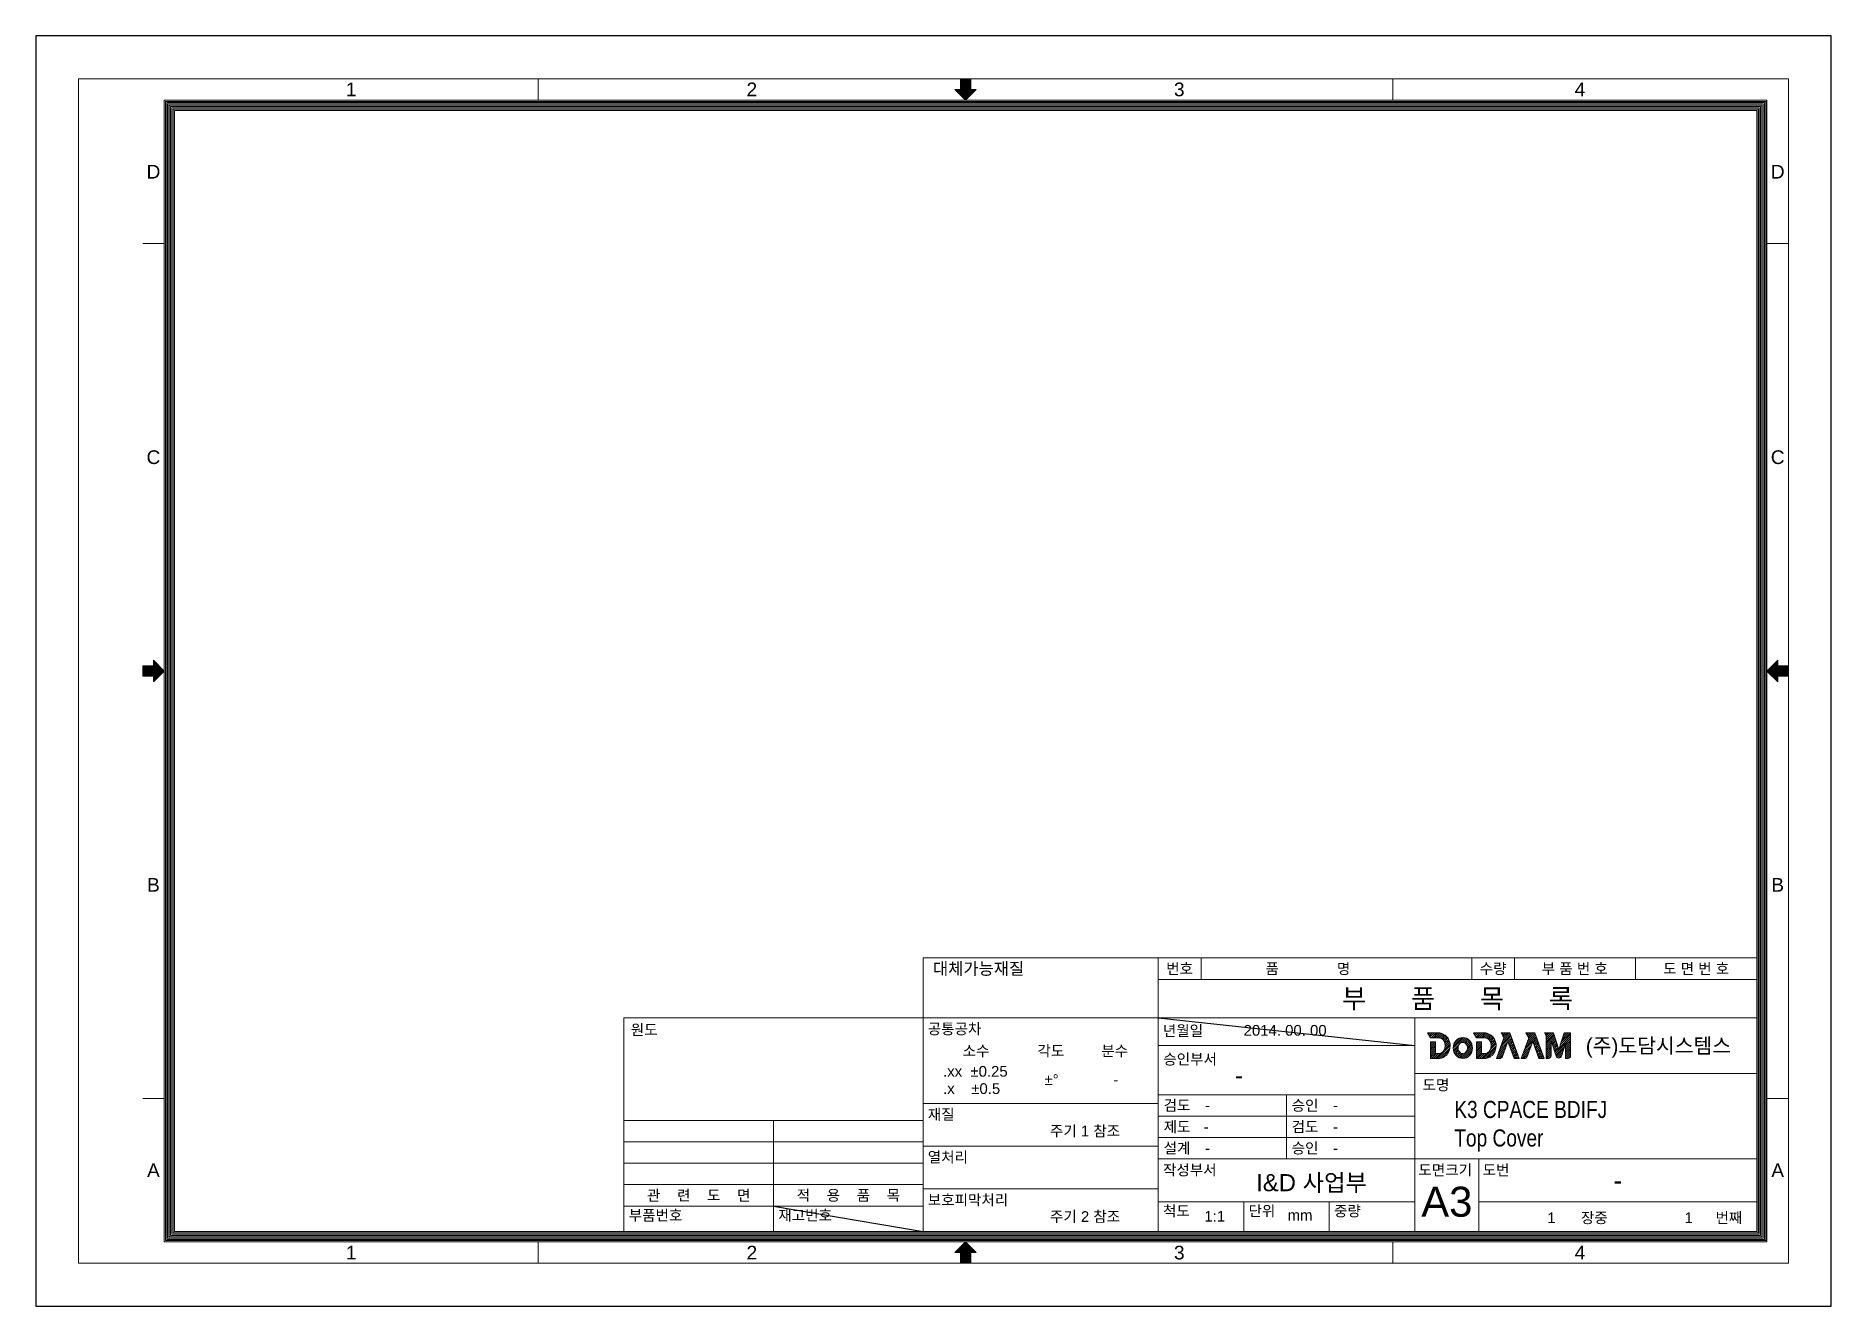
# Model space of a CAD drawing. Extents: x 0 to 420, y 0 to 297.
import ezdxf
from ezdxf.enums import TextEntityAlignment as Align

# ---------------------------------------------------------------- set-up
doc = ezdxf.new("R2010")
doc.units = 0
doc.layers.get('0').update_dxf_attribs({"linetype": 'CONTINUOUS'})
doc.styles.get("Standard").update_dxf_attribs({"font": 'ARIALUNI.TTF', "width": 0.8})

msp = doc.modelspace()

# ---------------------------------------------------------------- linework, layer by layer
at = {"color": 7, "linetype": 'Continuous', "lineweight": 9}
for p, q in [((10, 287), (410, 287)), ((10, 10), (10, 287)), ((117.5, 282), (117.5, 287)), ((216.3, 283.2), (216.3, 287)), ((216.5, 284.5), (216.5, 287)), ((216.5, 283), (216.5, 287)), ((216.7, 282.8), (216.7, 287)), ((216.9, 282.6), (216.9, 287)), ((217.1, 282.4), (217.1, 287)), ((217.3, 282.2), (217.3, 287)), ((217.5, 282), (217.5, 287)), ((217.7, 282.2), (217.7, 287)), ((217.9, 282.4), (217.9, 287)), ((218.1, 282.6), (218.1, 287)), ((218.3, 282.8), (218.3, 287)), ((218.5, 284.5), (218.5, 287)), ((218.5, 283), (218.5, 287)), ((218.7, 283.2), (218.7, 287)), ((317.5, 282), (317.5, 287)), ((410, 287), (410, 10)), ((30, 15), (30, 282)), ((30, 282), (405, 282)), ((30.3, 15.3), (30.3, 281.7)), ((30.3, 281.7), (404.7, 281.7)), ((30.6, 15.6), (30.6, 281.4)), ((30.6, 281.4), (404.4, 281.4)), ((215, 284.5), (216.3, 284.5)), ((215, 284.5), (217.5, 282)), ((215.1, 284.4), (215.1, 284.5)), ((215.3, 284.2), (215.3, 284.5)), ((215.5, 284), (215.5, 284.5)), ((215.7, 283.8), (215.7, 284.5)), ((215.9, 283.6), (215.9, 284.5)), ((216.1, 283.4), (216.1, 284.5)), ((217.5, 282), (220, 284.5)), ((218.7, 284.5), (220, 284.5)), ((218.9, 283.4), (218.9, 284.5)), ((219.1, 283.6), (219.1, 284.5)), ((219.3, 283.8), (219.3, 284.5)), ((219.5, 284), (219.5, 284.5)), ((219.7, 284.2), (219.7, 284.5)), ((219.9, 284.4), (219.9, 284.5)), ((404.4, 15.6), (404.4, 281.4)), ((404.7, 15.3), (404.7, 281.7)), ((405, 15), (405, 282)), ((30.9, 15.9), (30.9, 281.1)), ((30.9, 281.1), (404.1, 281.1)), ((31.2, 16.2), (31.2, 280.8)), ((31.2, 280.8), (403.8, 280.8)), ((31.5, 16.5), (31.5, 280.5)), ((31.5, 280.5), (403.5, 280.5)), ((31.8, 16.8), (31.8, 280.2)), ((31.8, 280.2), (403.2, 280.2)), ((32.1, 17.1), (32.1, 279.9)), ((32.1, 279.9), (402.9, 279.9)), ((32.4, 17.4), (32.4, 279.6)), ((32.4, 279.6), (402.6, 279.6)), ((402.6, 17.4), (402.6, 279.6)), ((402.9, 17.1), (402.9, 279.9)), ((403.2, 16.8), (403.2, 280.2)), ((403.5, 16.5), (403.5, 280.5)), ((403.8, 16.2), (403.8, 280.8)), ((404.1, 15.9), (404.1, 281.1)), ((25, 248.5), (30, 248.5)), ((405, 248.5), (410, 248.5)), ((25, 147.3), (25, 149.7)), ((25, 149.7), (28.8, 149.7)), ((25, 149.5), (27.5, 149.5)), ((25, 149.5), (29, 149.5)), ((25, 149.3), (29.2, 149.3)), ((25, 149.1), (29.4, 149.1)), ((25, 148.9), (29.6, 148.9)), ((25, 148.7), (29.8, 148.7)), ((25, 148.5), (30, 148.5)), ((25, 148.3), (29.8, 148.3)), ((25, 148.1), (29.6, 148.1)), ((25, 147.9), (29.4, 147.9)), ((25, 147.7), (29.2, 147.7)), ((25, 147.5), (27.5, 147.5)), ((25, 147.5), (29, 147.5)), ((25, 147.3), (28.8, 147.3)), ((27.5, 151), (30, 148.5)), ((27.5, 149.7), (27.5, 151)), ((27.5, 150.9), (27.6, 150.9)), ((27.5, 150.7), (27.8, 150.7)), ((27.5, 150.5), (28, 150.5)), ((27.5, 150.3), (28.2, 150.3)), ((27.5, 150.1), (28.4, 150.1)), ((27.5, 149.9), (28.6, 149.9)), ((27.5, 146), (30, 148.5)), ((27.5, 146), (27.5, 147.3)), ((27.5, 147.1), (28.6, 147.1)), ((405, 148.5), (407.5, 151)), ((405, 148.5), (407.5, 146)), ((405, 148.5), (410, 148.5)), ((405.2, 148.7), (410, 148.7)), ((405.2, 148.3), (410, 148.3)), ((405.4, 148.9), (410, 148.9)), ((405.4, 148.1), (410, 148.1)), ((405.6, 149.1), (410, 149.1)), ((405.6, 147.9), (410, 147.9)), ((405.8, 149.3), (410, 149.3)), ((405.8, 147.7), (410, 147.7)), ((406, 149.5), (410, 149.5)), ((406, 147.5), (410, 147.5)), ((406.2, 149.7), (410, 149.7)), ((406.2, 147.3), (410, 147.3)), ((406.4, 149.9), (407.5, 149.9)), ((406.4, 147.1), (407.5, 147.1)), ((406.6, 150.1), (407.5, 150.1)), ((406.8, 150.3), (407.5, 150.3)), ((407, 150.5), (407.5, 150.5)), ((407.2, 150.7), (407.5, 150.7)), ((407.4, 150.9), (407.5, 150.9)), ((407.5, 149.7), (407.5, 151)), ((407.5, 149.5), (410, 149.5)), ((407.5, 147.5), (410, 147.5)), ((407.5, 146), (407.5, 147.3)), ((27.5, 146.9), (28.4, 146.9)), ((27.5, 146.7), (28.2, 146.7)), ((27.5, 146.5), (28, 146.5)), ((27.5, 146.3), (27.8, 146.3)), ((27.5, 146.1), (27.6, 146.1)), ((406.6, 146.9), (407.5, 146.9)), ((406.8, 146.7), (407.5, 146.7)), ((407, 146.5), (407.5, 146.5)), ((407.2, 146.3), (407.5, 146.3)), ((407.4, 146.1), (407.5, 146.1)), ((207.59, 67.4), (207.59, 81.4)), ((262.59, 81.4), (207.59, 81.4)), ((262.59, 81.4), (402.6, 81.4)), ((262.59, 67.4), (262.59, 81.4)), ((272.59, 76.4), (272.59, 81.4)), ((335.92, 76.4), (335.92, 81.4)), ((345.92, 76.4), (345.92, 81.4)), ((374.26, 81.4), (374.26, 76.4)), ((262.59, 76.4), (402.6, 76.4)), ((402.6, 67.4), (137.58, 67.4)), ((137.58, 17.4), (137.58, 67.4)), ((207.59, 67.4), (207.59, 17.4)), ((262.59, 67.4), (262.59, 17.4)), ((322.59, 17.4), (322.59, 67.4)), ((325.59, 63.89), (328.11, 63.89)), ((326.27, 62.74), (325.59, 63.89)), ((325.66, 63.77), (325.78, 63.89)), ((325.83, 63.49), (326.23, 63.89)), ((326, 63.21), (326.67, 63.89)), ((326.16, 62.93), (327.12, 63.89)), ((326.42, 62.74), (327.57, 63.89)), ((326.87, 62.74), (328.02, 63.89)), ((327.32, 62.74), (328.45, 63.87)), ((327.77, 62.74), (328.82, 63.79)), ((328.21, 62.73), (329.15, 63.67)), ((328.59, 62.66), (329.45, 63.52)), ((328.9, 62.52), (329.72, 63.34)), ((329.15, 62.32), (329.97, 63.14)), ((336.35, 63.89), (338.86, 63.89)), ((337.03, 62.74), (336.35, 63.89)), ((336.43, 63.76), (336.55, 63.89)), ((336.59, 63.48), (337, 63.89)), ((336.76, 63.2), (337.45, 63.89)), ((336.93, 62.91), (337.9, 63.89)), ((337.2, 62.74), (338.35, 63.89)), ((337.65, 62.74), (338.8, 63.89)), ((338.1, 62.74), (339.22, 63.86)), ((338.55, 62.74), (339.59, 63.79)), ((338.99, 62.73), (339.93, 63.67)), ((339.36, 62.66), (340.22, 63.52)), ((339.67, 62.51), (340.49, 63.34)), ((339.92, 62.31), (340.73, 63.13)), ((342.68, 60.59), (345.17, 63.08)), ((343.46, 62.74), (342.78, 63.89)), ((344.87, 63.89), (342.78, 63.89)), ((342.8, 63.85), (342.84, 63.89)), ((342.94, 61.29), (345.05, 63.4)), ((342.97, 63.57), (343.29, 63.89)), ((343.14, 63.29), (343.74, 63.89)), ((343.19, 62), (344.93, 63.73)), ((343.3, 63.01), (344.19, 63.89)), ((343.45, 62.7), (344.63, 63.89)), ((347.05, 57.89), (344.87, 63.89)), ((348.47, 60.54), (350.98, 63.05)), ((349.26, 62.74), (348.59, 63.89)), ((350.68, 63.89), (348.59, 63.89)), ((348.62, 63.83), (348.68, 63.89)), ((348.72, 61.24), (350.86, 63.38)), ((348.79, 63.55), (349.13, 63.89)), ((348.95, 63.27), (349.57, 63.89)), ((348.98, 61.94), (350.74, 63.71)), ((349.12, 62.98), (350.02, 63.89)), ((349.23, 62.65), (350.47, 63.89)), ((352.85, 57.89), (350.68, 63.89)), ((352.91, 63.89), (355.04, 63.89)), ((353.34, 63.17), (352.91, 63.89)), ((353.01, 63.73), (353.17, 63.89)), ((353.17, 63.45), (353.62, 63.89)), ((353.34, 63.16), (354.06, 63.89)), ((353.34, 62.71), (354.51, 63.89)), ((353.34, 62.26), (354.96, 63.89)), ((353.34, 61.82), (355.13, 63.61)), ((353.34, 61.37), (355.24, 63.27)), ((353.34, 57.89), (353.34, 63.17)), ((355.04, 63.89), (356.3, 60.03)), ((357.57, 63.89), (356.3, 60.03)), ((356.43, 60.42), (359.04, 63.03)), ((356.65, 61.08), (359.04, 63.48)), ((356.87, 61.75), (359, 63.89)), ((357.09, 62.42), (358.55, 63.89)), ((357.31, 63.09), (358.11, 63.89)), ((357.53, 63.76), (357.66, 63.89)), ((357.57, 63.89), (359.04, 63.89)), ((359.04, 63.89), (359.04, 58.56)), ((262.59, 60.9), (322.59, 60.9)), ((326.27, 62.74), (328.11, 62.74)), ((326.27, 61.69), (326.38, 61.8)), ((326.27, 61.24), (326.83, 61.8)), ((326.27, 60.79), (327.28, 61.8)), ((326.27, 57.89), (326.27, 61.8)), ((326.27, 61.8), (327.42, 61.8)), ((326.27, 60.34), (327.42, 61.49)), ((326.27, 59.89), (327.42, 61.04)), ((326.27, 59.45), (327.42, 60.59)), ((326.27, 59), (327.42, 60.15)), ((326.27, 58.55), (327.42, 59.7)), ((326.27, 58.1), (327.42, 59.25)), ((326.51, 57.89), (327.66, 59.04)), ((326.96, 57.89), (328.11, 59.04)), ((327.41, 57.89), (328.67, 59.15)), ((327.42, 61.8), (327.42, 59.04)), ((327.42, 59.04), (328.1, 59.04)), ((327.86, 57.89), (330.87, 60.9)), ((328.32, 57.9), (330.84, 60.42)), ((328.87, 58), (330.7, 59.83)), ((329.36, 62.08), (330.18, 62.9)), ((329.52, 61.8), (330.37, 62.64)), ((329.53, 60.01), (330.84, 61.32)), ((329.64, 61.47), (330.53, 62.35)), ((329.71, 61.09), (330.67, 62.04)), ((329.71, 60.64), (330.77, 61.7)), ((331.59, 60.28), (334.11, 62.79)), ((331.62, 60.75), (333.67, 62.8)), ((331.64, 59.87), (334.47, 62.71)), ((331.73, 59.51), (332.75, 60.54)), ((331.8, 61.38), (333.08, 62.66)), ((331.86, 59.19), (332.76, 60.1)), ((332.02, 58.91), (332.86, 59.75)), ((332.21, 58.65), (333.03, 59.47)), ((332.44, 58.43), (333.25, 59.24)), ((332.69, 58.23), (333.55, 59.09)), ((332.98, 58.07), (333.95, 59.05)), ((333.31, 57.96), (336.06, 60.7)), ((333.7, 57.89), (336.08, 60.27)), ((333.87, 61.66), (334.79, 62.57)), ((334.17, 57.92), (336.02, 59.76)), ((334.23, 61.57), (335.07, 62.4)), ((334.5, 61.39), (335.31, 62.2)), ((334.71, 61.14), (335.53, 61.97)), ((334.85, 60.84), (335.71, 61.7)), ((334.87, 58.16), (335.73, 59.03)), ((334.89, 59.98), (335.98, 61.07)), ((334.93, 60.47), (335.87, 61.4)), ((337.03, 62.74), (338.86, 62.74)), ((337.03, 61.67), (337.16, 61.8)), ((337.03, 61.22), (337.61, 61.8)), ((337.03, 60.77), (338.06, 61.8)), ((337.03, 57.89), (337.03, 61.8)), ((337.03, 61.8), (338.18, 61.8)), ((337.03, 60.32), (338.18, 61.47)), ((337.03, 59.87), (338.18, 61.02)), ((337.03, 59.43), (338.18, 60.58)), ((337.03, 58.98), (338.18, 60.13)), ((337.03, 58.53), (338.18, 59.68)), ((337.03, 58.08), (338.18, 59.23)), ((337.29, 57.89), (338.44, 59.04)), ((337.74, 57.89), (338.89, 59.04)), ((338.18, 61.8), (338.18, 59.04)), ((338.18, 59.04), (338.86, 59.04)), ((338.19, 57.89), (339.46, 59.16)), ((338.63, 57.89), (341.63, 60.88)), ((339.09, 57.9), (341.59, 60.4)), ((339.65, 58.01), (341.44, 59.8)), ((340.12, 62.07), (340.95, 62.89)), ((340.27, 59.98), (341.6, 61.31)), ((340.29, 61.78), (341.13, 62.63)), ((340.4, 61.45), (341.29, 62.34)), ((340.46, 60.61), (341.53, 61.68)), ((340.47, 61.07), (341.43, 62.03)), ((341.7, 57.89), (343.46, 62.74)), ((341.78, 57.89), (343.58, 59.69)), ((341.92, 58.48), (343.83, 60.39)), ((342.17, 59.18), (344.09, 61.1)), ((342.23, 57.89), (343.32, 58.99)), ((342.43, 59.88), (344.34, 61.8)), ((343.09, 58.33), (344.38, 61.89)), ((345.82, 57.89), (344.38, 61.89)), ((344.39, 61.85), (345.29, 62.75)), ((344.51, 61.52), (345.41, 62.42)), ((344.63, 61.19), (345.53, 62.09)), ((344.75, 60.86), (345.65, 61.76)), ((344.87, 60.53), (345.77, 61.43)), ((344.99, 60.2), (345.89, 61.1)), ((345.11, 59.87), (346, 60.77)), ((345.23, 59.54), (346.12, 60.44)), ((345.35, 59.21), (346.24, 60.11)), ((345.47, 58.88), (346.36, 59.78)), ((345.58, 58.55), (346.48, 59.45)), ((345.7, 58.22), (346.6, 59.12)), ((347.51, 57.89), (349.26, 62.74)), ((347.62, 57.89), (349.36, 59.64)), ((347.7, 58.42), (349.62, 60.34)), ((347.96, 59.13), (349.87, 61.04)), ((348.06, 57.89), (349.11, 58.93)), ((348.21, 59.83), (350.13, 61.75)), ((348.89, 58.33), (350.18, 61.89)), ((351.63, 57.89), (350.18, 61.89)), ((350.2, 61.82), (351.1, 62.72)), ((350.32, 61.49), (351.22, 62.39)), ((350.44, 61.16), (351.34, 62.06)), ((350.56, 60.83), (351.46, 61.73)), ((350.68, 60.5), (351.58, 61.4)), ((350.8, 60.18), (351.7, 61.07)), ((350.92, 59.85), (351.82, 60.74)), ((351.04, 59.52), (351.94, 60.41)), ((351.16, 59.19), (352.06, 60.08)), ((351.28, 58.86), (352.18, 59.75)), ((351.4, 58.53), (352.29, 59.42)), ((351.52, 58.2), (352.41, 59.09)), ((353.34, 60.92), (355.35, 62.93)), ((353.34, 60.47), (354.49, 61.62)), ((353.34, 60.02), (354.49, 61.17)), ((353.34, 59.57), (354.49, 60.72)), ((353.34, 59.12), (354.49, 60.27)), ((353.34, 58.67), (354.49, 59.82)), ((353.34, 58.22), (354.49, 59.37)), ((353.45, 57.89), (354.49, 58.92)), ((354.49, 58.56), (354.49, 62.05)), ((354.49, 62.05), (355.67, 58.45)), ((354.59, 61.72), (355.46, 62.59)), ((354.71, 61.39), (355.57, 62.25)), ((354.82, 61.05), (355.69, 61.92)), ((354.93, 60.71), (355.8, 61.58)), ((355.04, 60.37), (355.91, 61.24)), ((355.15, 60.03), (356.02, 60.9)), ((355.26, 59.7), (356.13, 60.56)), ((355.37, 59.36), (356.24, 60.23)), ((355.48, 59.02), (359.04, 62.58)), ((355.59, 58.68), (357.71, 60.8)), ((355.71, 58.35), (357.49, 60.13)), ((355.92, 58.11), (357.27, 59.46)), ((357.89, 61.36), (356.94, 58.45)), ((357.89, 60.98), (359.04, 62.13)), ((357.89, 60.53), (359.04, 61.68)), ((357.89, 61.36), (357.89, 57.89)), ((357.89, 60.08), (359.04, 61.23)), ((357.89, 59.64), (359.04, 60.79)), ((357.89, 59.19), (359.04, 60.34)), ((357.89, 58.74), (359.04, 59.89)), ((357.89, 58.29), (359.04, 59.44)), ((357.94, 57.89), (359.04, 58.99)), ((326.27, 57.89), (328.1, 57.89)), ((329.89, 58.57), (330.09, 58.77)), ((337.03, 57.89), (338.86, 57.89)), ((341.7, 57.89), (342.46, 57.89)), ((342.74, 57.95), (343.07, 58.28)), ((345.82, 57.89), (346.72, 58.79)), ((345.82, 57.89), (347.05, 57.89)), ((346.27, 57.89), (346.84, 58.46)), ((346.72, 57.89), (346.96, 58.13)), ((347.51, 57.89), (348.26, 57.89)), ((348.61, 57.99), (348.83, 58.21)), ((351.63, 57.89), (352.85, 57.89)), ((351.66, 57.89), (352.53, 58.77)), ((352.11, 57.89), (352.65, 58.44)), ((352.55, 57.89), (352.77, 58.11)), ((353.34, 57.89), (353.82, 57.89)), ((353.91, 57.89), (354.48, 58.47)), ((356.26, 58), (357.05, 58.79)), ((357.89, 57.89), (358.38, 57.89)), ((358.39, 57.89), (359.04, 58.54)), ((322.59, 54.37), (402.6, 54.37)), ((25, 48.5), (30, 48.5)), ((207.59, 47.4), (262.59, 47.4)), ((262.59, 49.4), (322.59, 49.4)), ((292.59, 49.4), (292.59, 34.4)), ((405, 48.5), (410, 48.5)), ((137.58, 43.4), (207.59, 43.4)), ((172.59, 17.4), (172.59, 43.4)), ((262.59, 44.4), (322.59, 44.4)), ((137.58, 38.4), (207.59, 38.4)), ((262.59, 39.4), (322.59, 39.4)), ((207.59, 37.4), (262.59, 37.4)), ((262.59, 34.4), (402.6, 34.4)), ((337.6, 17.4), (337.6, 34.4)), ((137.58, 33.4), (207.59, 33.4)), ((137.58, 28.4), (207.59, 28.4)), ((207.59, 27.4), (262.59, 27.4)), ((137.58, 23.4), (207.59, 23.4)), ((262.59, 24.4), (322.59, 24.4)), ((282.59, 17.4), (282.59, 24.4)), ((302.59, 17.4), (302.59, 24.4)), ((337.6, 24.4), (402.6, 24.4)), ((31.8, 16.8), (403.2, 16.8)), ((32.1, 17.1), (402.9, 17.1)), ((32.4, 17.4), (402.6, 17.4)), ((30, 15), (405, 15)), ((30.3, 15.3), (404.7, 15.3)), ((30.6, 15.6), (404.4, 15.6)), ((30.9, 15.9), (404.1, 15.9)), ((31.2, 16.2), (403.8, 16.2)), ((31.5, 16.5), (403.5, 16.5)), ((117.5, 10), (117.5, 15)), ((215, 12.5), (217.5, 15)), ((215.1, 12.5), (215.1, 12.6)), ((215.3, 12.5), (215.3, 12.8)), ((215.5, 12.5), (215.5, 13)), ((215.7, 12.5), (215.7, 13.2)), ((215.9, 12.5), (215.9, 13.4)), ((216.1, 12.5), (216.1, 13.6)), ((216.3, 10), (216.3, 13.8)), ((216.5, 10), (216.5, 14)), ((216.7, 10), (216.7, 14.2)), ((216.9, 10), (216.9, 14.4)), ((217.1, 10), (217.1, 14.6)), ((217.3, 10), (217.3, 14.8)), ((217.5, 15), (220, 12.5)), ((217.5, 10), (217.5, 15)), ((217.7, 10), (217.7, 14.8)), ((217.9, 10), (217.9, 14.6)), ((218.1, 10), (218.1, 14.4)), ((218.3, 10), (218.3, 14.2)), ((218.5, 10), (218.5, 14)), ((218.7, 10), (218.7, 13.8)), ((218.9, 12.5), (218.9, 13.6)), ((219.1, 12.5), (219.1, 13.4)), ((219.3, 12.5), (219.3, 13.2)), ((219.5, 12.5), (219.5, 13)), ((219.7, 12.5), (219.7, 12.8)), ((219.9, 12.5), (219.9, 12.6)), ((317.5, 10), (317.5, 15)), ((10, 10), (410, 10)), ((215, 12.5), (216.3, 12.5)), ((216.5, 10), (216.5, 12.5)), ((218.5, 10), (218.5, 12.5)), ((218.7, 12.5), (220, 12.5))]:
    msp.add_line(p, q, dxfattribs=at)
for p, q in [((262.59, 67.4), (322.59, 60.9)), ((172.59, 23.4), (207.59, 17.4))]:
    msp.add_line(p, q)
msp.add_lwpolyline([(0, 0), (420, 0), (420, 297), (0, 297)], close=True)
for centre, radius, start, end in [((328.11, 61.21), 2.67, 31.6684, 90), ((338.86, 61.21), 2.67, 31.6684, 90), ((328.1, 60.56), 1.52, 270, 327.6042), ((328.1, 60.56), 2.67, 270, 327.6042), ((328.11, 61.21), 1.52, 31.6684, 90), ((327.58, 60.89), 2.14, 327.6042, 31.6684), ((327.58, 60.89), 3.29, 327.6042, 31.6684), ((338.86, 61.21), 1.52, 31.6684, 90), ((338.86, 60.56), 1.52, 270, 327.6042), ((338.86, 60.56), 2.67, 270, 327.6042), ((338.34, 60.89), 2.14, 327.6042, 31.6684), ((338.34, 60.89), 3.29, 327.6042, 31.6684), ((342.46, 58.56), 0.668, 270, 340.0954), ((348.26, 58.56), 0.668, 270, 340.0954), ((353.82, 58.56), 0.668, 270, 0), ((356.3, 58.66), 0.668, 198.1842, 341.8158), ((358.38, 58.56), 0.668, 270, 0)]:
    msp.add_arc(centre, radius, start, end, dxfattribs=at)
msp.add_ellipse((333.84, 60.35), major_axis=(0, -2.46), ratio=0.913043, dxfattribs=at)
msp.add_open_spline([(333.84, 59.04), (333.97, 59.04), (334.1, 59.07), (334.35, 59.18), (334.47, 59.27), (334.69, 59.5), (334.78, 59.65), (334.9, 59.98), (334.93, 60.17), (334.93, 60.54), (334.9, 60.72), (334.77, 61.05), (334.68, 61.2), (334.46, 61.43), (334.34, 61.52), (334.09, 61.63), (333.96, 61.66), (333.7, 61.66), (333.57, 61.63), (333.32, 61.51), (333.2, 61.42), (332.98, 61.18), (332.89, 61.04), (332.77, 60.7), (332.74, 60.52), (332.74, 60.15), (332.78, 59.96), (332.91, 59.63), (333, 59.49), (333.22, 59.26), (333.34, 59.17), (333.59, 59.06), (333.71, 59.04), (333.84, 59.04)], degree=3, knots=[0, 0, 0, 0, 0.393716, 0.393716, 0.787432, 0.787432, 1.181149, 1.181149, 1.574865, 1.574865, 1.968581, 1.968581, 2.362297, 2.362297, 2.756014, 2.756014, 3.14973, 3.14973, 3.543446, 3.543446, 3.937162, 3.937162, 4.330878, 4.330878, 4.724595, 4.724595, 5.118311, 5.118311, 5.512027, 5.512027, 5.905743, 5.905743, 6.283185, 6.283185, 6.283185, 6.283185], dxfattribs=at)

# ---------------------------------------------------------------- texts
for s, height, p in [('1', 3.2, (73.75, 284.5)), ('2', 3.2, (167.5, 284.5)), ('3', 3.2, (267.5, 284.5)), ('4', 3.2, (361.25, 284.5)), ('D', 3.2, (27.51, 265.25)), ('D', 3.2, (407.51, 265.25)), ('C', 3.2, (27.5, 198.5)), ('C', 3.2, (407.5, 198.5)), ('B', 3.2, (27.5, 98.5)), ('B', 3.2, (407.5, 98.5)), ('대체가능재질', 2.835, (220.55, 78.91)), ('번호', 2.5, (267.59, 78.9)), ('품              명', 2.5, (297.59, 78.9)), ('수량', 2.5, (340.92, 78.9)), ('부 품 번 호', 2.5, (360.03, 78.9)), ('도 면 번 호', 2.5, (388.43, 78.9)), ('부      품      목      록', 4.5, (332.6, 71.9)), ('2014. 00. 00', 2.5, (292.27, 64.48)), ('A', 3.2, (27.5, 31.75)), ('A', 3.2, (407.5, 31.75)), ('관    련    도    면', 2.5, (155.08, 25.9)), ('적    용    품    목', 2.5, (190.09, 25.9)), ('A3', 7, (330.1, 24.4)), ('-', 4.5, (370.1, 29.4)), ('1', 3.2, (73.75, 12.5)), ('2', 3.2, (167.5, 12.5)), ('3', 3.2, (267.5, 12.5)), ('4', 3.2, (361.25, 12.5))]:
    msp.add_text(s, height=height, dxfattribs=at).set_placement(p, align=Align.MIDDLE_CENTER)
for s, height, p in [('원도', 2.5, (139.18, 63.37)), ('공통공차', 2.5, (208.66, 63.57)), ('년월일', 2.5, (263.66, 63.15)), ('년월일', 2.5, (263.66, 63.15)), ('소수', 2.5, (216.82, 58.44)), ('각도', 2.5, (234.33, 58.44)), ('분수', 2.5, (249.27, 58.44)), ('승인부서', 2.5, (263.77, 56.49)), ('승인부서', 2.5, (263.77, 56.49)), ('.xx  %%p0.25', 2.5, (212.24, 53.64)), ('.x    %%p0.5', 2.5, (212.24, 49.6)), ('%%p%%d', 2.5, (235.97, 51.7)), ('-', 2.5, (252.1, 51.7)), ('-', 4, (280.55, 51.93)), ('도명', 2.5, (324.41, 50.46)), ('재질', 2.5, (208.66, 43.57)), ('검도', 2.5, (263.84, 45.69)), ('검도', 2.5, (263.84, 45.69)), ('-', 2.5, (273.5, 45.69)), ('승인', 2.5, (293.79, 45.69)), ('-', 2.5, (303.46, 45.69)), ('주기 1 참조', 2.5, (237.24, 39.69)), ('제도', 2.5, (263.84, 40.69)), ('제도', 2.5, (263.84, 40.69)), ('검도', 2.5, (293.79, 40.69)), ('설계', 2.5, (263.84, 35.69)), ('설계', 2.5, (263.84, 35.69)), ('-', 2.5, (273.24, 40.69)), ('승인', 2.5, (293.79, 35.69)), ('-', 2.5, (303.46, 40.69)), ('열처리', 2.5, (208.66, 33.57)), ('-', 2.5, (273.5, 35.69)), ('-', 2.5, (303.46, 35.69)), ('작성부서', 2.5, (263.69, 30.57)), ('I&D 사업부', 4, (285.49, 26.86)), ('도면크기', 2.5, (323.45, 30.57)), ('도번', 2.5, (338.49, 30.57)), ('보호피막처리', 2.5, (208.66, 23.57)), ('부품번호', 2.5, (138.7, 19.99)), ('재고번호', 2.5, (173.7, 19.99)), ('주기 2 참조', 2.5, (237.24, 19.69)), ('척도', 2.5, (263.7, 20.99)), ('척도', 2.5, (263.7, 20.99)), ('1:1', 2.5, (273.38, 19.76)), ('단위', 2.5, (283.71, 20.99)), ('mm', 2.5, (292.85, 20.01)), ('중량', 2.5, (303.71, 20.99)), ('1', 2.5, (353.61, 19.39)), ('장중', 2.5, (361.47, 19.4)), ('1', 2.5, (385.71, 19.4)), ('번째', 2.5, (392.95, 19.42))]:
    msp.add_text(s, height=height, dxfattribs=at).set_placement(p)
msp.add_text('(주)도담시스템스', height=3.5, dxfattribs=at).set_placement((362.6, 60.89), align=Align.MIDDLE_LEFT)
at = {"color": 7, "linetype": 'Continuous', "lineweight": 9, "insert": (331.84, 47.98), "char_height": 4, "width": 351.429, "attachment_point": 1}
msp.add_mtext('K3 CPACE BDIFJ\\PTop Cover', dxfattribs=at)

doc.saveas('drawing.dxf')
